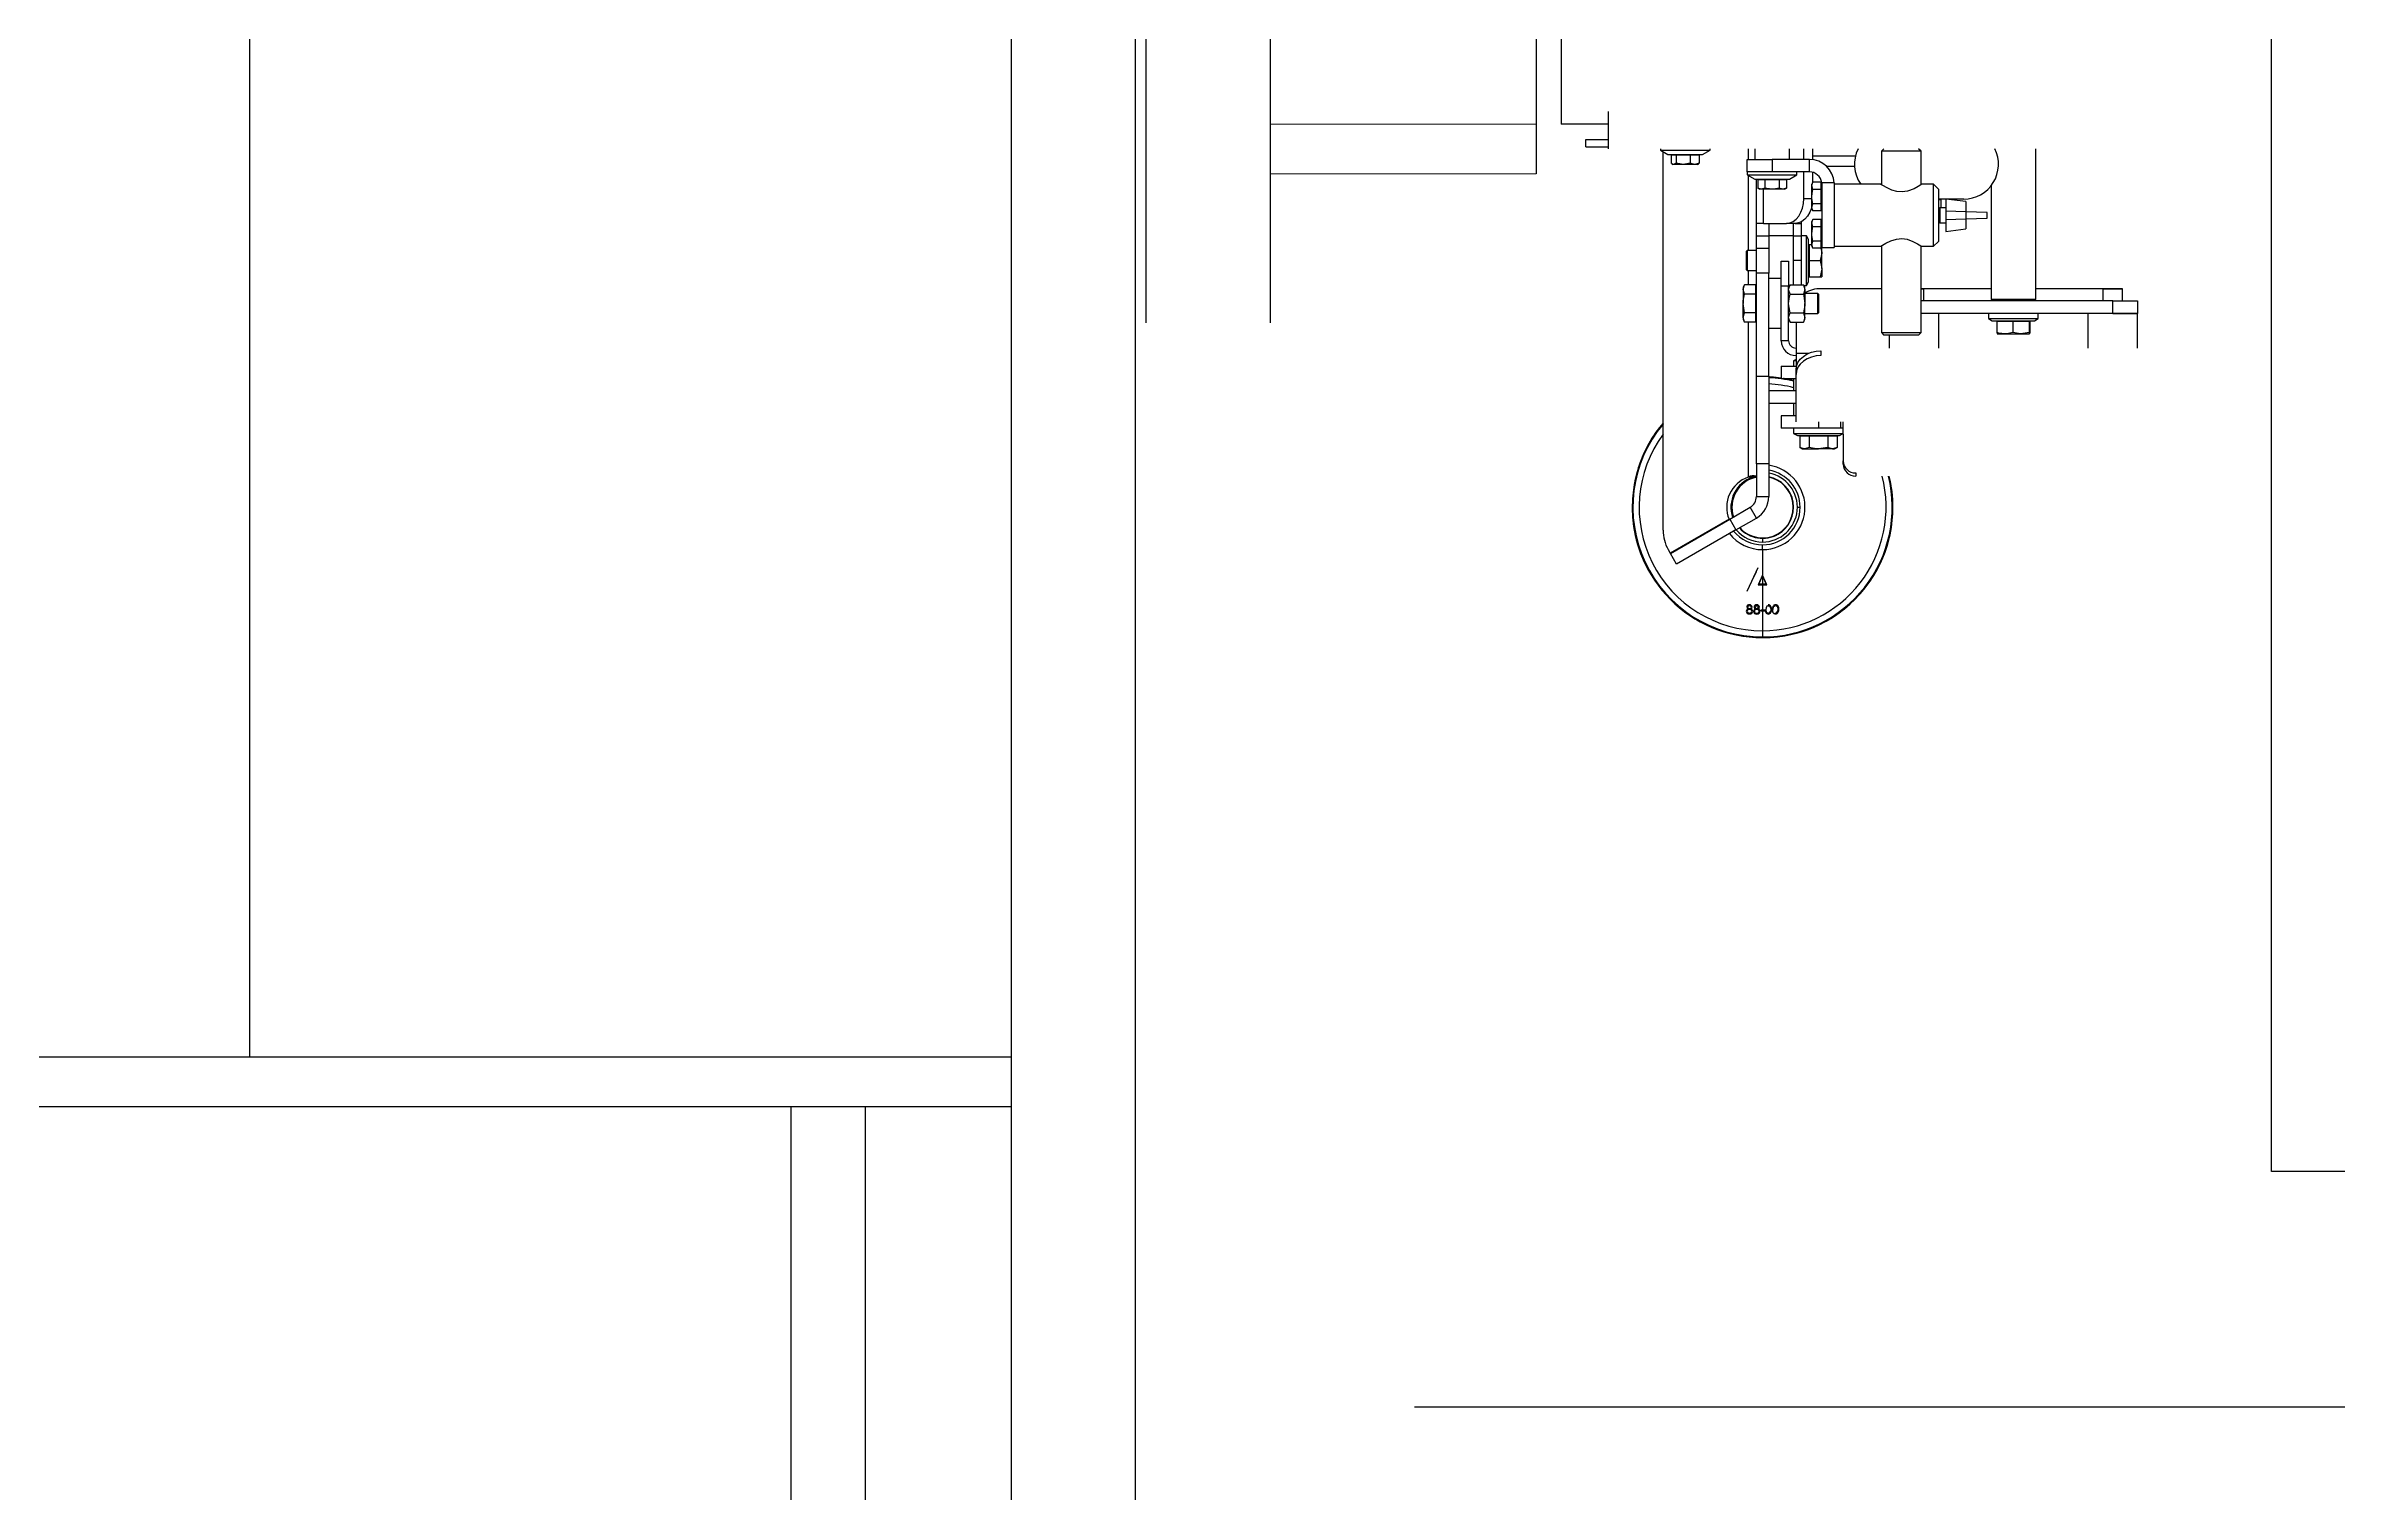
# Model space of a CAD drawing. Header units: inches. Extents: x -955375 to 106222, y -96450 to 64845.
# Drawn here: x 18520 to 19464, y 47640 to 48237 of the extents above; entities that cross this region are included whole.
import ezdxf

# ---------------------------------------------------------------- set-up
doc = ezdxf.new("R2010")
doc.units = ezdxf.units.IN
doc.header["$MEASUREMENT"] = 0
doc.linetypes.add('CONTINUA', pattern=[0])
doc.layers.add('ACHUTECH', color=24, linetype='Continuous', lineweight=18)
doc.layers.add('DIBUJO', color=2, linetype='Continuous')
doc.styles.get("Standard").update_dxf_attribs({"font": 'isocp2.shx'})
doc.dimstyles.new('SUPERPEQUEÑA', dxfattribs={"dimtxt": 0.1, "dimasz": 0.05, "dimexe": 0.1, "dimexo": 0.15, "dimgap": 0.05, "dimtad": 1, "dimzin": 0, "dimdsep": 46, "dimtxsty": 'Standard', "dimblk1": 'CRUZZ', "dimblk2": 'CRUZZ', "dimsah": 1, "dimcen": 0.03, "dimse1": 1, "dimse2": 1, "dimclrd": 109, "dimclre": 4, "dimclrt": 173, "dimadec": 0, "dimazin": 0, "dimtfac": 1, "dimtix": 1, "dimtmove": 1, "dimatfit": 3, "dimldrblk": 'CRUZZ', "dimfxl": 1, "dimtolj": 1, "dimtzin": 0, "dimlwd": -1, "dimarcsym": 0})

# ---------------------------------------------------------------- blocks, each defined once
blk = doc.blocks.new('CRUZ')
at = {"layer": 'DIBUJO', "color": 7, "lineweight": -3}
for p, q in [((-0.2, 0), (0.2, 0)), ((0, 0.2), (0, -0.2))]:
    blk.add_line(p, q, dxfattribs=at)
at = {"layer": 'DIBUJO', "color": 7, "lineweight": -3, "const_width": 0.05}
blk.add_lwpolyline([(0, 0, 1), (0, 0, 1)], format="xyb", close=True, dxfattribs=at)
blk = doc.blocks.new('CRUZZ')
at = {"layer": 'DIBUJO', "color": 3, "xscale": 10, "yscale": 10, "zscale": 10}
blk.add_blockref('CRUZ', (0, 0), dxfattribs=at)
blk = doc.blocks.new('*D178')
at = {"layer": 'ACHUTECH', "color": 7, "ltscale": 500, "transparency": 16777216}
blk.add_line((6285.44, 60544.62), (93195.31, 60544.62), dxfattribs=at)
at = {"layer": 'Defpoints', "color": 0, "linetype": 'CONTINUA', "ltscale": 500, "transparency": 16777216}
for p in [(93195.36, 60544.62), (93195.36, 48341.76), (6285.39, 47809.89)]:
    blk.add_point(p, dxfattribs=at)
at = {"layer": 'ACHUTECH', "color": 7, "linetype": 'CONTINUA', "ltscale": 500, "transparency": 16777216, "xscale": 0.05, "yscale": 0.05, "zscale": 0.05, "rotation": 180}
blk.add_blockref('CRUZZ', (6285.39, 60544.62), dxfattribs=at)
at = {"layer": 'ACHUTECH', "color": 7, "linetype": 'CONTINUA', "ltscale": 500, "transparency": 16777216, "xscale": 0.05, "yscale": 0.05, "zscale": 0.05}
blk.add_blockref('CRUZZ', (93195.36, 60544.62), dxfattribs=at)
at = {"layer": 'ACHUTECH', "color": 7, "linetype": 'CONTINUA', "lineweight": 13, "ltscale": 500, "transparency": 16777216, "insert": (49740.37, 60544.71), "char_height": 0.15, "attachment_point": 5}
blk.add_mtext('\\A1;86909.97', dxfattribs=at)
blk = doc.blocks.new('*D185')
at = {"layer": 'ACHUTECH', "color": 7, "ltscale": 500, "transparency": 16777216}
blk.add_line((5118.65, 54499.15), (5118.65, 25409.93), dxfattribs=at)
at = {"layer": 'Defpoints', "color": 0, "linetype": 'CONTINUA', "ltscale": 500, "transparency": 16777216}
for p in [(26169.23, 54499.2), (5118.65, 25409.88), (6592.24, 25409.88)]:
    blk.add_point(p, dxfattribs=at)
at = {"layer": 'ACHUTECH', "color": 7, "linetype": 'CONTINUA', "ltscale": 500, "transparency": 16777216, "xscale": 0.05, "yscale": 0.05, "zscale": 0.05}
for p, rotation in [((5118.65, 54499.2), 90), ((5118.65, 25409.88), 270)]:
    blk.add_blockref('CRUZZ', p, dxfattribs=dict(at, rotation=rotation))
at = {"layer": 'ACHUTECH', "color": 7, "linetype": 'CONTINUA', "lineweight": 13, "ltscale": 500, "transparency": 16777216, "insert": (5118.56, 39954.54), "char_height": 0.15, "attachment_point": 5, "rotation": 90}
blk.add_mtext('\\A1;29089.32', dxfattribs=at)
blk = doc.blocks.new('*D201')
at = {"layer": 'ACHUTECH', "color": 7, "ltscale": 500, "transparency": 16777216}
blk.add_line((4340.12, 59153.03), (4340.12, 15437.33), dxfattribs=at)
at = {"layer": 'Defpoints', "color": 0, "linetype": 'CONTINUA', "ltscale": 500, "transparency": 16777216}
for p in [(21639.15, 59153.08), (4340.12, 15437.28), (6285.39, 15437.28)]:
    blk.add_point(p, dxfattribs=at)
at = {"layer": 'ACHUTECH', "color": 7, "linetype": 'CONTINUA', "ltscale": 500, "transparency": 16777216, "xscale": 0.05, "yscale": 0.05, "zscale": 0.05}
for p, rotation in [((4340.12, 59153.08), 90), ((4340.12, 15437.28), 270)]:
    blk.add_blockref('CRUZZ', p, dxfattribs=dict(at, rotation=rotation))
at = {"layer": 'ACHUTECH', "color": 7, "linetype": 'CONTINUA', "lineweight": 13, "ltscale": 500, "transparency": 16777216, "insert": (4340.02, 37295.18), "char_height": 0.15, "attachment_point": 5, "rotation": 90}
blk.add_mtext('\\A1;43715.81', dxfattribs=at)

msp = doc.modelspace()

# ---------------------------------------------------------------- linework, layer by layer
at = {"color": 7}
for p, q in [((18917.356, 47288.242), (18917.356, 49374.818)), ((18968.497, 47288.242), (18968.497, 49374.818)), ((18603.51, 48822.489), (18603.51, 47820.115)), ((19436.418, 47772.91), (19436.418, 48793.639)), ((18972.924, 48122.58), (18972.924, 48593.083)), ((19024.066, 48122.58), (19024.066, 48593.083)), ((18917.356, 47820.115), (17485.392, 47820.115)), ((18917.356, 47799.658), (17485.392, 47799.658)), ((18826.481, 47799.658), (18826.481, 46654.087)), ((18857.166, 47799.658), (18857.166, 46623.402)), ((19940.519, 47772.91), (19436.418, 47772.91)), ((19940.519, 47675.93), (19083.396, 47675.93))]:
    msp.add_line(p, q, dxfattribs=at)
at = {"color": 7, "linetype": 'Continuous', "lineweight": 25}
for p, q in [((19133.527, 48531.713), (19133.527, 48183.95)), ((19143.755, 48511.256), (19143.755, 48204.407)), ((19163.359, 48204.407), (19143.755, 48204.407)), ((19163.359, 48194.179), (19163.359, 48209.521)), ((19153.984, 48194.946), (19153.984, 48198.014)), ((19153.984, 48198.014), (19163.359, 48198.014)), ((19153.984, 48194.946), (19163.359, 48194.946)), ((19184.669, 48194.179), (19184.669, 48193.649)), ((19184.669, 48193.649), (19187.737, 48191.877)), ((19184.669, 48193.649), (19205.125, 48193.649)), ((19185.772, 48037.13), (19185.772, 48193.012)), ((19187.737, 48191.877), (19202.057, 48191.877)), ((19189.074, 48191.621), (19189.365, 48191.877)), ((19191.134, 48191.621), (19189.074, 48191.621)), ((19189.074, 48191.621), (19189.074, 48188.243)), ((19191.322, 48191.877), (19191.134, 48191.621)), ((19191.134, 48191.621), (19191.134, 48188.243)), ((19196.957, 48191.621), (19191.134, 48191.621)), ((19196.854, 48191.877), (19196.957, 48191.621)), ((19196.957, 48191.621), (19196.957, 48188.243)), ((19200.72, 48191.621), (19196.957, 48191.621)), ((19200.429, 48191.877), (19200.72, 48191.621)), ((19200.72, 48191.621), (19200.72, 48188.243)), ((19202.057, 48191.877), (19205.125, 48193.649)), ((19205.125, 48193.649), (19205.125, 48194.179)), ((19220.853, 48194.179), (19220.853, 48189.831)), ((19223.536, 48194.179), (19223.536, 48189.831)), ((19237.856, 48189.831), (19237.856, 48194.179)), ((19243.797, 48189.831), (19243.797, 48194.179)), ((19247.413, 48189.739), (19247.413, 48194.179)), ((19265.011, 48191.11), (19247.413, 48191.11)), ((19276.723, 48194.179), (19275.701, 48193.156)), ((19275.701, 48193.156), (19275.701, 48179.438)), ((19292.066, 48193.156), (19275.701, 48193.156)), ((19292.066, 48193.156), (19291.043, 48194.179)), ((19292.066, 48179.437), (19292.066, 48193.156)), ((19339.286, 48132.297), (19339.286, 48194.179)), ((19189.402, 48188.005), (19189.783, 48187.786)), ((19190.104, 48187.786), (19189.783, 48187.786)), ((19191.134, 48188.243), (19190.104, 48187.786)), ((19194.045, 48187.786), (19190.104, 48187.786)), ((19198.838, 48187.786), (19194.045, 48187.786)), ((19200.72, 48188.243), (19198.838, 48187.786)), ((19200.011, 48187.786), (19198.838, 48187.786)), ((19200.011, 48187.786), (19200.391, 48188.005)), ((19200.355, 48188.069), (19200.72, 48188.243)), ((19220.468, 48184.717), (19220.468, 48189.831)), ((19220.468, 48189.831), (19230.696, 48189.831)), ((19220.468, 48184.717), (19220.468, 48183.42)), ((19230.696, 48184.717), (19220.468, 48184.717)), ((19220.468, 48183.42), (19223.536, 48181.649)), ((19220.468, 48183.42), (19240.88, 48183.42)), ((19220.853, 48183.198), (19220.853, 48152.242)), ((19223.536, 48181.649), (19237.825, 48181.649)), ((19224.218, 48163.494), (19224.218, 48181.649)), ((19225.086, 48181.649), (19224.791, 48181.393)), ((19227.743, 48181.393), (19224.791, 48181.393)), ((19224.791, 48181.393), (19224.791, 48178.014)), ((19227.743, 48181.393), (19227.891, 48181.649)), ((19227.743, 48181.393), (19227.743, 48178.014)), ((19233.649, 48181.393), (19227.743, 48181.393)), ((19230.696, 48189.831), (19230.696, 48184.717)), ((19246.038, 48189.831), (19230.696, 48189.831)), ((19246.038, 48184.717), (19230.696, 48184.717)), ((19233.649, 48181.393), (19233.501, 48181.649)), ((19233.649, 48181.393), (19233.649, 48178.014)), ((19236.601, 48181.393), (19233.649, 48181.393)), ((19236.601, 48181.393), (19236.306, 48181.649)), ((19236.601, 48181.393), (19236.601, 48178.014)), ((19237.825, 48181.649), (19237.856, 48181.649)), ((19237.856, 48181.649), (19240.924, 48183.42)), ((19240.88, 48183.42), (19240.924, 48183.42)), ((19240.924, 48183.42), (19240.924, 48184.717)), ((19243.797, 48173.722), (19243.797, 48184.717)), ((19246.038, 48184.717), (19246.038, 48189.831)), ((19247.413, 48180.213), (19247.413, 48184.529)), ((19253.083, 48187.019), (19264.64, 48187.019)), ((19224.791, 48178.014), (19225.582, 48177.558)), ((19226.267, 48177.558), (19225.582, 48177.558)), ((19227.743, 48178.014), (19226.267, 48177.558)), ((19230.696, 48177.558), (19226.267, 48177.558)), ((19227.213, 48163.494), (19227.213, 48177.558)), ((19235.125, 48177.558), (19230.696, 48177.558)), ((19236.601, 48178.014), (19235.125, 48177.558)), ((19235.81, 48177.558), (19235.125, 48177.558)), ((19235.81, 48177.558), (19236.601, 48178.014)), ((19243.797, 48173.722), (19247.061, 48173.722)), ((19247.518, 48180.394), (19247.061, 48179.603)), ((19247.061, 48178.918), (19247.061, 48179.603)), ((19247.518, 48177.442), (19247.061, 48178.918)), ((19247.061, 48174.489), (19247.061, 48178.918)), ((19247.061, 48170.06), (19247.061, 48174.489)), ((19250.897, 48180.394), (19247.518, 48180.394)), ((19250.897, 48177.442), (19247.518, 48177.442)), ((19250.897, 48177.442), (19250.897, 48180.394)), ((19251.153, 48180.099), (19250.897, 48180.394)), ((19250.897, 48171.536), (19250.897, 48177.442)), ((19250.897, 48177.442), (19251.153, 48177.294)), ((19256.267, 48180.115), (19251.153, 48180.115)), ((19251.153, 48180.115), (19251.153, 48153.521)), ((19256.267, 48180.115), (19256.267, 48153.521)), ((19275.541, 48179.603), (19256.267, 48179.603)), ((19297.18, 48179.603), (19292.322, 48179.603)), ((19299.226, 48177.558), (19297.18, 48179.603)), ((19297.18, 48154.032), (19297.18, 48179.603)), ((19299.226, 48177.558), (19299.226, 48156.078)), ((19309.624, 48173.466), (19299.226, 48173.466)), ((19300.187, 48173.21), (19299.226, 48173.21)), ((19299.892, 48173.466), (19300.187, 48173.21)), ((19300.187, 48173.21), (19300.187, 48169.886)), ((19310.477, 48172.443), (19302.294, 48173.466)), ((19302.294, 48173.466), (19302.294, 48160.169)), ((19310.477, 48172.443), (19310.477, 48168.265)), ((19320.875, 48178.928), (19320.875, 48132.297)), ((19227.213, 48163.494), (19224.218, 48163.494)), ((19224.218, 48158.379), (19224.218, 48163.494)), ((19227.213, 48163.494), (19236.564, 48163.494)), ((19229.332, 48163.494), (19229.332, 48158.379)), ((19240.181, 48163.494), (19236.564, 48163.494)), ((19239.56, 48158.379), (19239.56, 48163.494)), ((19240.181, 48163.494), (19242.629, 48163.494)), ((19242.629, 48164.097), (19242.629, 48163.494)), ((19242.629, 48163.494), (19242.629, 48158.379)), ((19247.518, 48168.584), (19247.061, 48170.06)), ((19247.061, 48169.375), (19247.061, 48170.06)), ((19247.061, 48169.375), (19247.518, 48168.584)), ((19247.518, 48165.052), (19247.061, 48164.261)), ((19247.061, 48163.576), (19247.061, 48164.261)), ((19247.061, 48159.147), (19247.061, 48163.576)), ((19247.518, 48162.099), (19247.061, 48163.576)), ((19250.897, 48171.536), (19247.518, 48171.536)), ((19250.897, 48168.584), (19247.518, 48168.584)), ((19250.897, 48165.052), (19247.518, 48165.052)), ((19250.897, 48171.536), (19251.153, 48171.684)), ((19250.897, 48168.584), (19250.897, 48171.536)), ((19250.897, 48168.584), (19251.153, 48168.879)), ((19250.897, 48162.099), (19250.897, 48165.052)), ((19251.153, 48164.757), (19250.897, 48165.052)), ((19299.779, 48169.886), (19299.226, 48169.333)), ((19299.268, 48169.375), (19299.226, 48169.375)), ((19299.226, 48164.303), (19299.779, 48163.749)), ((19302.294, 48169.886), (19299.779, 48169.886)), ((19299.779, 48169.886), (19299.779, 48163.749)), ((19299.779, 48163.749), (19302.294, 48163.749)), ((19302.304, 48168.505), (19302.304, 48165.13)), ((19310.487, 48168.265), (19302.304, 48168.505)), ((19302.304, 48165.13), (19310.487, 48165.371)), ((19310.477, 48165.37), (19310.477, 48161.192)), ((19310.487, 48168.265), (19310.487, 48165.371)), ((19319.217, 48168.008), (19310.487, 48168.265)), ((19310.487, 48165.371), (19319.217, 48165.628)), ((19319.217, 48165.628), (19319.217, 48168.008)), ((19224.218, 48158.379), (19229.332, 48158.379)), ((19224.218, 48153.265), (19224.218, 48158.379)), ((19224.218, 48153.265), (19229.332, 48153.265)), ((19224.218, 48143.037), (19224.218, 48153.265)), ((19239.56, 48158.379), (19229.332, 48158.379)), ((19229.332, 48158.379), (19229.332, 48153.265)), ((19229.332, 48153.265), (19229.332, 48143.037)), ((19239.56, 48158.379), (19242.629, 48158.379)), ((19239.56, 48148.151), (19239.56, 48158.379)), ((19244.811, 48158.379), (19242.629, 48158.379)), ((19242.629, 48158.379), (19242.629, 48148.151)), ((19245.697, 48156.845), (19244.811, 48158.379)), ((19244.811, 48137.923), (19244.811, 48158.379)), ((19245.697, 48139.457), (19245.697, 48156.845)), ((19245.953, 48154.8), (19245.697, 48154.544)), ((19245.953, 48154.8), (19245.953, 48148.151)), ((19245.953, 48154.8), (19247.061, 48154.8)), ((19247.061, 48154.718), (19247.061, 48159.147)), ((19247.518, 48153.241), (19247.061, 48154.718)), ((19247.061, 48154.032), (19247.061, 48154.718)), ((19247.061, 48154.032), (19247.518, 48153.241)), ((19250.897, 48162.099), (19247.518, 48162.099)), ((19250.897, 48156.194), (19247.518, 48156.194)), ((19250.897, 48153.241), (19247.518, 48153.241)), ((19250.804, 48153.235), (19251.118, 48151.475)), ((19250.897, 48162.099), (19251.153, 48161.952)), ((19250.897, 48156.194), (19250.897, 48162.099)), ((19250.897, 48156.194), (19251.153, 48156.342)), ((19250.897, 48153.241), (19250.897, 48156.194)), ((19250.897, 48153.241), (19251.153, 48153.536)), ((19251.118, 48151.475), (19251.118, 48153.497)), ((19251.153, 48153.521), (19256.267, 48153.521)), ((19256.267, 48154.032), (19275.541, 48154.032)), ((19275.701, 48154.198), (19275.701, 48118.489)), ((19292.066, 48118.489), (19292.066, 48154.199)), ((19292.322, 48154.032), (19297.18, 48154.032)), ((19297.18, 48154.032), (19299.226, 48156.078)), ((19302.294, 48160.169), (19310.477, 48161.192)), ((19220.382, 48152.242), (19220.126, 48151.987)), ((19220.126, 48144.315), (19220.126, 48151.987)), ((19220.126, 48144.315), (19220.382, 48144.06)), ((19224.218, 48152.242), (19220.382, 48152.242)), ((19220.382, 48152.242), (19220.382, 48144.06)), ((19220.382, 48144.06), (19224.218, 48144.06)), ((19220.853, 48144.06), (19220.853, 48138.184)), ((19234.446, 48147.895), (19237.514, 48147.895)), ((19234.446, 48137.667), (19234.446, 48147.895)), ((19237.514, 48147.895), (19237.514, 48137.667)), ((19242.629, 48148.151), (19239.56, 48148.151)), ((19239.56, 48138.184), (19239.56, 48148.151)), ((19242.629, 48148.151), (19242.629, 48138.184)), ((19245.697, 48148.151), (19245.953, 48148.151)), ((19245.953, 48148.151), (19250.524, 48148.151)), ((19245.953, 48148.151), (19245.953, 48141.503)), ((19250.524, 48148.151), (19251.118, 48144.827)), ((19251.118, 48144.827), (19251.118, 48151.475)), ((19251.118, 48144.827), (19251.118, 48141.503)), ((19219.39, 48138.184), (19218.797, 48137.156)), ((19218.797, 48137.156), (19218.797, 48136.265)), ((19219.39, 48134.346), (19218.797, 48136.265)), ((19218.797, 48136.265), (19218.797, 48130.507)), ((19223.962, 48138.184), (19219.39, 48138.184)), ((19223.962, 48134.346), (19219.39, 48134.346)), ((19223.962, 48134.346), (19223.962, 48138.184)), ((19223.962, 48138.184), (19224.218, 48137.889)), ((19224.218, 48134.198), (19223.962, 48134.346)), ((19223.962, 48126.669), (19223.962, 48134.346)), ((19229.332, 48143.037), (19224.218, 48143.037)), ((19224.218, 48100.583), (19224.218, 48143.037)), ((19229.332, 48100.583), (19229.332, 48143.037)), ((19234.446, 48140.736), (19229.332, 48140.736)), ((19237.514, 48137.667), (19234.446, 48137.667)), ((19234.446, 48115.165), (19234.446, 48137.667)), ((19238.108, 48138.184), (19237.514, 48137.156)), ((19237.514, 48137.923), (19237.957, 48137.923)), ((19237.514, 48115.165), (19237.514, 48137.667)), ((19238.108, 48134.346), (19237.514, 48136.265)), ((19238.108, 48138.184), (19243.569, 48138.184)), ((19238.108, 48134.346), (19243.569, 48134.346)), ((19244.163, 48137.156), (19243.569, 48138.184)), ((19243.569, 48138.184), (19244.163, 48136.265)), ((19243.72, 48137.923), (19244.811, 48137.923)), ((19244.163, 48136.265), (19244.163, 48137.156)), ((19244.163, 48136.265), (19244.163, 48130.507)), ((19249.533, 48134.599), (19244.163, 48134.599)), ((19244.811, 48137.923), (19245.697, 48139.457)), ((19245.697, 48141.758), (19245.953, 48141.503)), ((19245.953, 48141.503), (19250.524, 48141.503)), ((19249.788, 48134.343), (19249.533, 48134.599)), ((19249.533, 48126.416), (19249.533, 48134.599)), ((19249.788, 48134.343), (19249.788, 48126.672)), ((19250.524, 48141.503), (19251.118, 48141.503)), ((19275.701, 48136.571), (19250.811, 48136.571)), ((19292.066, 48136.644), (19293.003, 48136.644)), ((19293.259, 48136.389), (19292.066, 48136.389)), ((19293.259, 48136.389), (19293.003, 48136.644)), ((19320.875, 48136.571), (19293.076, 48136.571)), ((19293.259, 48131.53), (19293.259, 48136.389)), ((19367.085, 48136.571), (19339.286, 48136.571)), ((19367.158, 48136.644), (19366.903, 48136.389)), ((19366.903, 48136.389), (19366.903, 48131.53)), ((19375.085, 48136.389), (19366.903, 48136.389)), ((19367.158, 48136.644), (19374.83, 48136.644)), ((19375.085, 48136.389), (19374.83, 48136.644)), ((19375.085, 48131.53), (19375.085, 48136.389)), ((19218.797, 48124.75), (19218.797, 48130.507)), ((19219.39, 48122.83), (19218.797, 48124.75)), ((19218.797, 48124.75), (19218.797, 48123.859)), ((19223.962, 48126.669), (19219.39, 48126.669)), ((19224.218, 48126.816), (19223.962, 48126.669)), ((19223.962, 48122.83), (19223.962, 48126.669)), ((19238.108, 48122.83), (19237.514, 48124.75)), ((19238.108, 48126.669), (19243.569, 48126.669)), ((19243.569, 48126.669), (19244.163, 48124.75)), ((19244.163, 48124.75), (19244.163, 48130.507)), ((19244.163, 48126.416), (19249.533, 48126.416)), ((19244.163, 48123.859), (19244.163, 48124.75)), ((19249.533, 48126.416), (19249.788, 48126.672)), ((19370.994, 48131.53), (19292.066, 48131.53)), ((19370.994, 48126.416), (19292.066, 48126.416)), ((19299.396, 48112.096), (19299.396, 48126.416)), ((19319.852, 48126.416), (19319.852, 48124.233)), ((19320.875, 48132.297), (19321.387, 48131.786)), ((19320.875, 48132.297), (19339.286, 48132.297)), ((19338.775, 48131.786), (19321.387, 48131.786)), ((19325.989, 48131.786), (19325.989, 48131.53)), ((19334.172, 48131.53), (19334.172, 48131.786)), ((19338.775, 48131.786), (19339.286, 48132.297)), ((19340.309, 48124.233), (19340.309, 48126.416)), ((19360.766, 48126.416), (19360.766, 48112.096)), ((19370.994, 48126.416), (19370.994, 48131.53)), ((19370.994, 48131.53), (19381.222, 48131.53)), ((19370.994, 48126.416), (19381.221, 48126.416)), ((19381.222, 48126.416), (19370.994, 48126.416)), ((19381.222, 48131.53), (19381.222, 48126.416)), ((19381.222, 48112.096), (19381.222, 48126.416)), ((19218.797, 48123.859), (19219.39, 48122.83)), ((19223.962, 48122.83), (19219.39, 48122.83)), ((19220.853, 48122.83), (19220.853, 48058.909)), ((19224.218, 48123.126), (19223.962, 48122.83)), ((19229.332, 48120.279), (19234.446, 48120.279)), ((19237.514, 48123.859), (19238.108, 48122.83)), ((19238.108, 48122.83), (19243.569, 48122.83)), ((19240.583, 48122.83), (19240.583, 48112.096)), ((19243.569, 48122.83), (19244.163, 48123.859)), ((19275.701, 48118.489), (19276.723, 48117.466)), ((19275.701, 48118.489), (19292.066, 48118.489)), ((19291.043, 48117.466), (19276.723, 48117.466)), ((19278.939, 48117.466), (19278.939, 48112.096)), ((19291.043, 48117.466), (19292.066, 48118.489)), ((19319.852, 48124.233), (19321.387, 48123.347)), ((19319.852, 48124.233), (19333.266, 48124.233)), ((19321.387, 48123.347), (19332.788, 48123.347)), ((19323.303, 48123.092), (19323.563, 48123.347)), ((19329.813, 48123.092), (19323.303, 48123.092)), ((19323.303, 48123.092), (19323.303, 48118.52)), ((19323.303, 48118.52), (19323.428, 48117.964)), ((19323.436, 48117.926), (19326.558, 48117.926)), ((19326.558, 48117.926), (19333.202, 48117.926)), ((19329.813, 48123.092), (19329.824, 48123.347)), ((19336.591, 48123.092), (19329.813, 48123.092)), ((19329.813, 48123.092), (19329.813, 48118.52)), ((19332.788, 48123.347), (19338.775, 48123.347)), ((19336.591, 48118.52), (19333.202, 48117.926)), ((19333.202, 48117.926), (19336.725, 48117.926)), ((19333.266, 48124.233), (19340.309, 48124.233)), ((19336.591, 48123.092), (19336.341, 48123.347)), ((19336.591, 48123.092), (19336.591, 48118.52)), ((19336.859, 48123.092), (19336.591, 48123.092)), ((19336.598, 48123.347), (19336.859, 48123.092)), ((19336.859, 48118.52), (19336.725, 48117.926)), ((19336.859, 48123.092), (19336.859, 48118.52)), ((19338.775, 48123.347), (19340.309, 48124.233)), ((19237.514, 48115.165), (19234.446, 48115.165)), ((19240.583, 48107.454), (19239.56, 48106.863)), ((19239.56, 48106.863), (19239.56, 48104.681)), ((19240.583, 48106.863), (19239.56, 48106.863)), ((19240.583, 48112.096), (19240.583, 48109.904)), ((19240.583, 48109.904), (19240.583, 48103.165)), ((19245.594, 48109.904), (19240.583, 48109.904)), ((19250.811, 48111), (19250.811, 48109.028)), ((19224.218, 48100.583), (19229.332, 48100.583)), ((19224.218, 48064.421), (19224.218, 48100.583)), ((19229.332, 48100.583), (19229.332, 48064.421)), ((19234.446, 48104.681), (19234.446, 48099.567)), ((19234.446, 48104.681), (19240.583, 48104.681)), ((19234.446, 48099.567), (19240.583, 48099.567)), ((19239.56, 48099.567), (19239.56, 48094.452)), ((19240.583, 48101.192), (19240.583, 48103.165)), ((19240.583, 48083.946), (19240.583, 48101.192)), ((19240.583, 48094.452), (19229.332, 48094.452)), ((19240.583, 48089.338), (19229.332, 48089.338)), ((19239.56, 48089.338), (19239.56, 48084.224)), ((19234.446, 48084.224), (19234.446, 48079.11)), ((19240.583, 48084.224), (19234.446, 48084.224)), ((19249.788, 48079.11), (19234.446, 48079.11)), ((19239.56, 48079.11), (19239.56, 48076.927)), ((19240.583, 48081.753), (19240.583, 48083.946)), ((19249.788, 48081.753), (19249.788, 48079.11)), ((19258.994, 48079.11), (19249.788, 48079.11)), ((19258.994, 48079.11), (19258.994, 48081.753)), ((19260.017, 48076.643), (19260.017, 48081.753)), ((19239.56, 48076.927), (19241.094, 48076.042)), ((19239.56, 48076.927), (19249.788, 48076.927)), ((19241.094, 48076.042), (19249.788, 48076.042)), ((19242.112, 48075.786), (19242.407, 48076.042)), ((19245.95, 48075.786), (19242.112, 48075.786)), ((19242.112, 48075.786), (19242.112, 48071.214)), ((19242.112, 48071.214), (19243.14, 48070.621)), ((19243.14, 48070.621), (19244.031, 48070.621)), ((19245.95, 48071.214), (19244.031, 48070.621)), ((19244.031, 48070.621), (19249.788, 48070.621)), ((19246.098, 48076.042), (19245.95, 48075.786)), ((19245.95, 48075.786), (19245.95, 48071.214)), ((19253.627, 48075.786), (19245.95, 48075.786)), ((19249.788, 48076.927), (19260.017, 48076.927)), ((19249.788, 48076.042), (19258.483, 48076.042)), ((19255.546, 48070.621), (19249.788, 48070.621)), ((19253.479, 48076.042), (19253.627, 48075.786)), ((19257.465, 48075.786), (19253.627, 48075.786)), ((19253.627, 48075.786), (19253.627, 48071.214)), ((19257.465, 48071.214), (19255.546, 48070.621)), ((19255.546, 48070.621), (19256.437, 48070.621)), ((19256.437, 48070.621), (19257.465, 48071.214)), ((19257.17, 48076.042), (19257.465, 48075.786)), ((19257.465, 48075.786), (19257.465, 48071.214)), ((19258.483, 48076.042), (19260.017, 48076.927)), ((19260.017, 48076.643), (19260.017, 48065.614)), ((19222.602, 48058.909), (19220.853, 48058.909)), ((19224.233, 48059.318), (19222.602, 48058.909)), ((19229.332, 48064.421), (19224.218, 48064.421)), ((19224.218, 48064.421), (19224.218, 48050.982)), ((19229.332, 48064.421), (19229.332, 48050.982)), ((19260.017, 48064.29), (19260.017, 48065.614)), ((19265.131, 48060.674), (19265.131, 48059.35)), ((19224.218, 48050.982), (19229.332, 48050.982)), ((19212.959, 48041.606), (19188.753, 48027.63)), ((19188.786, 48027.573), (19213.269, 48041.708)), ((19213.091, 48041.606), (19212.959, 48041.606)), ((19213.269, 48041.708), (19221.661, 48046.553)), ((19213.269, 48041.708), (19215.826, 48037.279)), ((19215.826, 48037.279), (19224.218, 48042.124)), ((19224.218, 48042.124), (19221.661, 48046.553)), ((19241.099, 48046.556), (19242.249, 48046.556)), ((19215.826, 48037.279), (19191.343, 48023.144)), ((19226.779, 48033.77), (19226.779, 48032.236)), ((19226.779, 48029.099), (19226.779, 48031.086)), ((19187.905, 48029.098), (19188.753, 48027.63)), ((19188.753, 48027.63), (19188.885, 48027.63)), ((19191.343, 48023.144), (19188.786, 48027.573)), ((19226.779, 48029.099), (19226.779, 48018.519)), ((19226.779, 48018.519), (19225.014, 48014.668)), ((19225.014, 48014.668), (19228.545, 48014.668)), ((19225.248, 48014.81), (19226.779, 48018.15)), ((19228.31, 48014.81), (19225.248, 48014.81)), ((19228.545, 48014.668), (19226.779, 48018.519)), ((19226.779, 48018.15), (19228.31, 48014.81)), ((19226.779, 48018.15), (19226.779, 48014.81)), ((19226.779, 48014.668), (19226.779, 48004.23)), ((19226.032, 48004.23), (19226.032, 48003.861)), ((19227.526, 48004.23), (19226.032, 48004.23)), ((19226.032, 48003.861), (19227.526, 48003.861)), ((19226.779, 48003.861), (19226.779, 47995.693)), ((19227.526, 48003.861), (19227.526, 48004.23)), ((19230.116, 48004.479), (19229.969, 48003.571)), ((19233.102, 48004.526), (19232.955, 48003.616)), ((19226.779, 47995.693), (19226.779, 47993.14)), ((19226.779, 47993.14), (19226.779, 47992.857))]:
    msp.add_line(p, q, dxfattribs=at)
at = {"color": 7, "linetype": 'Continuous', "lineweight": 25, "flags": 128}
for points in [[(19190.104, 48187.786), (19190.031, 48187.788), (19189.074, 48188.243)], [(19194.045, 48187.786), (19193.342, 48187.814), (19191.134, 48188.243)], [(19196.957, 48188.243), (19196.33, 48188.075), (19194.045, 48187.786)], [(19198.838, 48187.786), (19198.704, 48187.788), (19196.957, 48188.243)], [(19226.267, 48177.558), (19226.162, 48177.56), (19224.791, 48178.014)], [(19230.696, 48177.558), (19228.459, 48177.828), (19227.743, 48178.014)], [(19233.649, 48178.014), (19231.475, 48177.592), (19230.696, 48177.558)], [(19235.125, 48177.558), (19235.02, 48177.56), (19233.649, 48178.014)], [(19236.564, 48163.494), (19237.975, 48163.69), (19239.332, 48164.272), (19240.583, 48165.217), (19241.679, 48166.489), (19242.578, 48168.039), (19243.246, 48169.808), (19243.658, 48171.726), (19243.797, 48173.722)], [(19247.061, 48178.918), (19247.064, 48179.023), (19247.518, 48180.394)], [(19247.061, 48174.489), (19247.35, 48176.807), (19247.518, 48177.442)], [(19247.518, 48171.536), (19247.09, 48173.775), (19247.061, 48174.489)], [(19292.322, 48179.603), (19291.944, 48179.357), (19290.891, 48178.708), (19289.145, 48177.77), (19286.504, 48176.774), (19284.306, 48176.432), (19282.053, 48176.596), (19280.068, 48177.153), (19278.058, 48178.052), (19276.293, 48179.06), (19275.547, 48179.536), (19275.541, 48179.54)], [(19247.061, 48170.571), (19246.863, 48169.808), (19246.194, 48168.039), (19245.295, 48166.489), (19244.199, 48165.217), (19242.948, 48164.272), (19241.592, 48163.69), (19240.181, 48163.494)], [(19247.061, 48170.06), (19247.064, 48170.165), (19247.518, 48171.536)], [(19247.061, 48163.576), (19247.064, 48163.68), (19247.518, 48165.052)], [(19247.061, 48159.147), (19247.35, 48161.464), (19247.518, 48162.099)], [(19247.518, 48156.194), (19247.09, 48158.433), (19247.061, 48159.147)], [(19247.061, 48154.718), (19247.064, 48154.823), (19247.518, 48156.194)], [(19275.541, 48154.096), (19275.535, 48154.092), (19276.195, 48154.514), (19277.494, 48155.282), (19279.605, 48156.303), (19281.961, 48157.022), (19284.133, 48157.209), (19286.279, 48156.918), (19288.692, 48156.076), (19290.623, 48155.084), (19292.001, 48154.242), (19292.322, 48154.032)], [(19251.118, 48151.475), (19251.115, 48151.239), (19250.524, 48148.151)], [(19251.118, 48144.827), (19251.115, 48144.591), (19250.524, 48141.503)], [(19218.797, 48136.265), (19218.8, 48136.401), (19219.39, 48138.184)], [(19218.797, 48130.507), (19218.84, 48131.513), (19219.39, 48134.346)], [(19237.514, 48136.265), (19237.518, 48136.401), (19238.108, 48138.184)], [(19237.514, 48130.507), (19237.868, 48133.424), (19238.108, 48134.346)], [(19244.163, 48136.265), (19244.16, 48136.129), (19243.569, 48134.346)], [(19243.569, 48134.346), (19243.772, 48133.584), (19244.163, 48130.507)], [(19219.39, 48126.669), (19219.15, 48127.591), (19218.797, 48130.507)], [(19218.797, 48124.75), (19218.8, 48124.886), (19219.39, 48126.669)], [(19238.108, 48126.669), (19237.558, 48129.502), (19237.514, 48130.507)], [(19237.514, 48124.75), (19237.518, 48124.886), (19238.108, 48126.669)], [(19244.163, 48130.507), (19244.13, 48129.631), (19243.569, 48126.669)], [(19244.163, 48124.75), (19244.16, 48124.613), (19243.569, 48122.83)], [(19326.558, 48117.926), (19324.085, 48118.28), (19323.303, 48118.52)], [(19329.813, 48118.52), (19327.411, 48117.97), (19326.558, 48117.926)], [(19333.202, 48117.926), (19332.961, 48117.93), (19329.813, 48118.52)], [(19336.725, 48117.926), (19336.716, 48117.93), (19336.591, 48118.52)], [(19240.583, 48103.165), (19240.78, 48104.693), (19241.362, 48106.163), (19242.307, 48107.518), (19243.579, 48108.705), (19245.129, 48109.68), (19246.897, 48110.404), (19248.816, 48110.85), (19250.811, 48111)], [(19250.811, 48109.028), (19248.816, 48108.877), (19246.897, 48108.431), (19245.129, 48107.707), (19243.579, 48106.733), (19242.307, 48105.546), (19241.362, 48104.191), (19240.78, 48102.721), (19240.583, 48101.192)], [(19234.446, 48099.704), (19231.214, 48100.071), (19229.332, 48100.194)], [(19229.332, 48100.194), (19231.214, 48100.071), (19234.446, 48099.704)], [(19239.56, 48098.711), (19235.618, 48099.522), (19235.346, 48099.567)], [(19235.346, 48099.567), (19235.618, 48099.522), (19239.56, 48098.711)], [(19244.031, 48070.621), (19243.894, 48070.624), (19242.112, 48071.214)], [(19249.788, 48070.621), (19248.783, 48070.664), (19245.95, 48071.214)], [(19253.627, 48071.214), (19252.705, 48070.974), (19249.788, 48070.621)], [(19255.546, 48070.621), (19255.41, 48070.624), (19253.627, 48071.214)], [(19221.384, 48014.116), (19223.165, 48017.888), (19224.961, 48021.706)], [(19220.488, 48011.951), (19222.378, 48016.05), (19224.221, 48020.055)], [(19221.395, 48006.404), (19220.983, 48006.35), (19220.619, 48006.17), (19220.474, 48006.035), (19220.36, 48005.873), (19220.284, 48005.694), (19220.265, 48005.598), (19220.258, 48005.502)], [(19220.606, 48005.489), (19220.623, 48005.613), (19220.676, 48005.727), (19220.757, 48005.823), (19220.863, 48005.906), (19221.107, 48006.009), (19221.375, 48006.035)], [(19221.375, 48006.035), (19221.645, 48006.003), (19221.891, 48005.897), (19222.074, 48005.709), (19222.129, 48005.593), (19222.148, 48005.468)], [(19222.402, 48002.993), (19222.622, 48003.338), (19222.696, 48003.735)], [(19224.381, 48006.364), (19223.97, 48006.306), (19223.605, 48006.122), (19223.459, 48005.986), (19223.345, 48005.823), (19223.269, 48005.643), (19223.25, 48005.548), (19223.243, 48005.451)], [(19223.592, 48005.442), (19223.609, 48005.565), (19223.662, 48005.68), (19223.743, 48005.777), (19223.849, 48005.861), (19224.093, 48005.966), (19224.362, 48005.995)], [(19224.362, 48005.995), (19224.632, 48005.965), (19224.878, 48005.862), (19225.061, 48005.676), (19225.116, 48005.561), (19225.135, 48005.436)], [(19225.389, 48002.965), (19225.61, 48003.312), (19225.683, 48003.71)], [(19227.825, 48004.461), (19227.867, 48003.834), (19228.051, 48003.232), (19228.245, 48002.953), (19228.489, 48002.75), (19228.782, 48002.624), (19229.124, 48002.575)], [(19229.14, 48005.995), (19228.915, 48005.959), (19228.72, 48005.88), (19228.555, 48005.756), (19228.419, 48005.588), (19228.237, 48005.116), (19228.174, 48004.462)], [(19229.136, 48002.945), (19228.869, 48002.99), (19228.641, 48003.102), (19228.458, 48003.271), (19228.323, 48003.491), (19228.174, 48004.464)], [(19230.465, 48004.481), (19230.413, 48005.131), (19230.208, 48005.725), (19230.02, 48005.983), (19229.768, 48006.189), (19229.47, 48006.316), (19229.124, 48006.364)], [(19229.124, 48002.575), (19229.468, 48002.625), (19229.769, 48002.761), (19230.018, 48002.971), (19230.215, 48003.245), (19230.418, 48003.849), (19230.465, 48004.481)], [(19229.136, 48005.994), (19229.4, 48005.95), (19229.625, 48005.84), (19229.81, 48005.663), (19229.937, 48005.46), (19230.079, 48004.987), (19230.116, 48004.479)], [(19232.111, 48006.403), (19231.775, 48006.352), (19231.472, 48006.211), (19231.224, 48005.997), (19231.041, 48005.728), (19230.856, 48005.129), (19230.813, 48004.486)], [(19232.114, 48002.611), (19231.809, 48002.641), (19231.544, 48002.73), (19231.321, 48002.879), (19231.138, 48003.085), (19230.896, 48003.671), (19230.813, 48004.486)], [(19230.813, 48004.486), (19230.855, 48003.857), (19231.041, 48003.256), (19231.232, 48002.981), (19231.471, 48002.782), (19231.776, 48002.651), (19232.111, 48002.611)], [(19231.161, 48004.492), (19231.188, 48004.987), (19231.311, 48005.469), (19231.449, 48005.697), (19231.628, 48005.865), (19231.861, 48005.987), (19232.122, 48006.034)], [(19233.45, 48004.532), (19233.402, 48005.166), (19233.198, 48005.767), (19233.004, 48006.036), (19232.757, 48006.236), (19232.448, 48006.365), (19232.111, 48006.403)], [(19232.111, 48002.611), (19232.448, 48002.662), (19232.757, 48002.804), (19233.002, 48003.01), (19233.199, 48003.288), (19233.403, 48003.897), (19233.45, 48004.532)], [(19232.122, 48006.034), (19232.38, 48005.997), (19232.617, 48005.88), (19232.797, 48005.712), (19232.93, 48005.494), (19233.102, 48004.526)]]:
    msp.add_lwpolyline(points, dxfattribs=at)
at = {"color": 7, "linetype": 'Continuous', "lineweight": 25}
for centre, radius, start, end in [((19278.939, 48187.786), 14.32, 153.485025, 214.849905), ((19309.624, 48187.786), 14.32, 270, 26.514975), ((19246.038, 48179.603), 10.228, 2.865984, 90), ((19246.038, 48179.603), 5.114, 5.918948, 90), ((19250.655, 48124.433), 12.139, 89.262606, 122.332433), ((19240.583, 48115.165), 6.137, 180, 270), ((19240.583, 48115.165), 3.068, 180, 270), ((19226.779, 48046.556), 53.415, 76.156236, 87.260865), ((19226.779, 48046.556), 50.863, 75.446587, 87.123298), ((19226.779, 48046.556), 53.699, 139.787731, 270), ((19226.779, 48046.556), 53.699, 139.787731, 180), ((19226.779, 48046.556), 53.415, 140.14853, 270), ((19259.273, 48076.759), 2.368, 71.693735, 96.769306), ((19226.779, 48046.556), 50.863, 143.729519, 270), ((19225.026, 48046.553), 13.041, 108.661969, 202.295433), ((19226.775, 48046.553), 13.041, 108.661969, 198.692271), ((19226.779, 48046.556), 12.785, 100.780217, 198.463041), ((19226.779, 48046.556), 12.64, 101.691729, 198.328769), ((19222.934, 48056.026), 3.556, 68.828062, 125.820331), ((19226.779, 48046.556), 17.456, 270, 81.591452), ((19226.779, 48046.556), 14.32, 270, 79.731448), ((19226.779, 48046.556), 53.699, 270, 13.784385), ((19226.779, 48046.556), 50.863, 270, 14.569413), ((19226.779, 48046.556), 53.415, 270, 13.858952), ((19226.779, 48046.556), 15.47, 0, 80.502474), ((19226.779, 48046.556), 12.785, 300, 78.483295), ((19226.779, 48046.556), 12.64, 300, 78.349266), ((19265.045, 48065.703), 5.029, 181.010185, 270.97576), ((19265.045, 48064.379), 5.029, 181.010185, 270.97576), ((19226.779, 48046.556), 53.699, 0, 13.784385), ((19219.104, 48050.982), 5.114, 300, 0), ((19219.104, 48050.982), 10.228, 300, 0), ((19226.779, 48046.556), 53.699, 180, 0), ((19226.779, 48046.556), 15.47, 270, 0), ((19201.851, 48037.102), 16.08, 179.899419, 209.850482), ((19226.779, 48046.556), 17.456, 218.423242, 270), ((19226.779, 48046.556), 15.47, 219.514156, 270), ((19226.779, 48046.556), 14.32, 220.286561, 270), ((19226.779, 48046.556), 12.785, 221.536959, 300), ((19226.779, 48046.556), 12.64, 221.671231, 300), ((19221.147, 48003.683), 1.091, 107.223078, 176.388581), ((19221.262, 48003.813), 1.205, 182.890002, 275.204201), ((19221.187, 48005.584), 0.933, 185.08531, 247.122101), ((19221.281, 48003.636), 0.88, 82.371645, 173.645604), ((19221.255, 48003.828), 0.854, 186.343275, 278.063894), ((19221.313, 48005.589), 0.714, 188.019018, 276.105189), ((19221.496, 48003.862), 1.255, 264.301393, 316.174877), ((19221.499, 48003.826), 0.853, 261.619062, 353.770515), ((19221.475, 48005.551), 0.678, 262.726322, 352.984381), ((19221.455, 48005.361), 1.045, 4.931884, 93.298157), ((19221.486, 48003.647), 0.866, 5.749731, 95.83215), ((19221.678, 48005.479), 0.819, 289.026462, 358.017106), ((19221.585, 48003.651), 1.113, 4.3311, 71.149743), ((19224.145, 48003.629), 1.103, 107.653007, 176.265202), ((19224.235, 48003.762), 1.193, 182.918975, 275.912146), ((19224.16, 48005.532), 0.921, 185.072012, 247.660824), ((19224.277, 48003.587), 0.89, 83.030702, 173.563369), ((19224.233, 48003.781), 0.845, 186.39959, 278.800034), ((19224.291, 48005.541), 0.707, 188.082836, 276.86799), ((19224.47, 48003.84), 1.269, 264.946125, 316.424899), ((19224.478, 48003.8), 0.862, 262.286609, 353.704017), ((19224.455, 48005.521), 0.686, 263.40147, 352.926267), ((19224.455, 48005.333), 1.033, 4.939544, 94.056471), ((19224.483, 48003.619), 0.856, 5.766723, 96.57776), ((19224.657, 48005.452), 0.828, 289.437808, 357.931127), ((19224.587, 48003.628), 1.099, 4.274405, 71.707584), ((19229.109, 48003.847), 0.903, 271.674927, 342.171638), ((19232.087, 48003.891), 0.91, 272.218229, 342.425225)]:
    msp.add_arc(centre, radius, start, end, dxfattribs=at)
at = {"layer": 'ACHUTECH', "color": 0, "linetype": 'CONTINUA', "lineweight": 13, "ltscale": 500}
for p, q in [((19133.527, 48204.407), (19024.066, 48204.407)), ((19133.527, 48183.95), (19024.066, 48183.95))]:
    msp.add_line(p, q, dxfattribs=at)

# ---------------------------------------------------------------- dimensions: what is measured, and where the dimension line sits
at = {"layer": 'ACHUTECH', "color": 7, "linetype": 'CONTINUA', "lineweight": 13, "ltscale": 500}
dim = msp.add_linear_dim(base=(93195.359, 60544.619), p1=(6285.39, 47809.886), p2=(93195.359, 48341.759), dimstyle='SUPERPEQUEÑA', override={"dimtxt": 0.15, "dimgap": 0.02, "dimclrd": 7, "dimclrt": 7, "dimfxl": 0.2}, dxfattribs=at)
dim.commit()
dim.dimension.update_dxf_attribs({"geometry": '*D178', "text_midpoint": (49740.375, 60544.714)})
for base, p1, p2, picture, middle in [((4340.116, 15437.278), (21639.15, 59153.085), (6285.39, 15437.278), '*D201', (4340.021, 37295.181)), ((5118.653, 25409.883), (26169.229, 54499.203), (6592.24, 25409.883), '*D185', (5118.558, 39954.543))]:
    dim = msp.add_linear_dim(base=base, p1=p1, p2=p2, angle=90, dimstyle='SUPERPEQUEÑA', override={"dimtxt": 0.15, "dimgap": 0.02, "dimclrd": 7, "dimclrt": 7, "dimfxl": 0.2}, dxfattribs=at)
    dim.commit()
    dim.dimension.update_dxf_attribs({"geometry": picture, "text_midpoint": middle})

doc.saveas('drawing.dxf')
